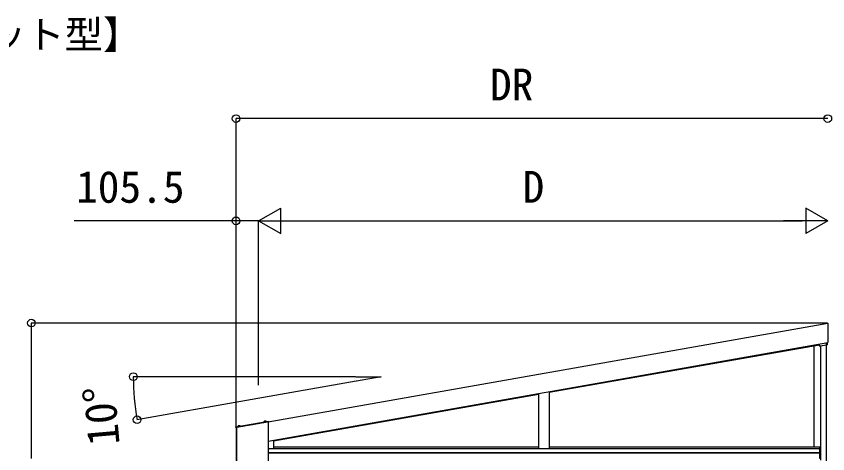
# Model space of a CAD drawing. Units: millimetres, scale not verified. Extents: x -10500 to 10500, y -15600 to 15524.
# Drawn here: x 3564 to 7370, y -3458 to -1404 of the extents above; entities that cross this region are included whole.
import ezdxf
from ezdxf.enums import TextEntityAlignment as Align

# ---------------------------------------------------------------- set-up
doc = ezdxf.new("R2010")
doc.units = ezdxf.units.MM
doc.header["$LTSCALE"] = 80
for name, color, linetype in [('0-2_USER1', 3, 'Continuous'), ('0-4_YKK_A1', 4, 'Continuous'), ('0-5_YKK_D', 6, 'Continuous')]:
    doc.layers.add(name, color=color, linetype=linetype)
doc.styles.add('ＭＳ ゴシック', font='')
doc.styles.get('ＭＳ ゴシック').set_extended_font_data('MS Gothic')

msp = doc.modelspace()

# ---------------------------------------------------------------- linework, layer by layer
at = {"layer": '0-4_YKK_A1'}
for p, q in [((4746, -3398.81), (7370, -2936.13)), ((6063.25, -3169.6), (7331.93, -2945.89)), ((7306, -3425.5), (7306, -2950.46)), ((7331.93, -2951.08), (7331.93, -2942.84)), ((7335.01, -2951.79), (7333.84, -2953.19)), ((7335.36, -2951.76), (7364.5, -2946.62)), ((7336, -2951.64), (7336, -3488.5)), ((7336, -2951.64), (7336, -3425.5)), ((7364.5, -2944.55), (7364.5, -2937.1)), ((7364.5, -2944.55), (7364.5, -2946.58)), ((7364.5, -2946.59), (7364.5, -2946.58)), ((7364.5, -5467.5), (7364.5, -2946.63)), ((7369.5, -2945.71), (7369.5, -2936.22)), ((5276.94, -3308.24), (6013.25, -3178.41)), ((6013.25, -3175.36), (6013.25, -3433.5)), ((6063.25, -3166.54), (6063.25, -3433.5)), ((4746.84, -3307.17), (4594.19, -3334.09)), ((4746, -3307.49), (4596.9, -3333.78)), ((4718.7, -3312.13), (4719.11, -3311.55)), ((4719.81, -3311.94), (4720.22, -3311.36)), ((4720.91, -3311.74), (4721.32, -3311.16)), ((4722.02, -3311.55), (4722.43, -3310.97)), ((4723.13, -3311.35), (4723.53, -3310.77)), ((4724.23, -3311.16), (4724.64, -3310.58)), ((4725.34, -3310.96), (4725.74, -3310.38)), ((4737.44, -3306.29), (4725.82, -3308.34)), ((4726.44, -3310.77), (4726.85, -3310.19)), ((4727.55, -3310.57), (4727.95, -3309.99)), ((4728.65, -3310.38), (4729.06, -3309.8)), ((4729.76, -3310.18), (4730.16, -3309.6)), ((4730.86, -3309.99), (4731.27, -3309.41)), ((4731.97, -3309.79), (4732.38, -3309.21)), ((4733.08, -3309.6), (4733.48, -3309.02)), ((4734.18, -3309.4), (4734.59, -3308.82)), ((4735.29, -3309.21), (4735.69, -3308.63)), ((4736.39, -3309.01), (4736.8, -3308.43)), ((4737.35, -3305.79), (4737.44, -3306.29)), ((4737.5, -3308.82), (4737.9, -3308.24)), ((4738.6, -3308.62), (4739.01, -3308.04)), ((4739.71, -3308.43), (4740.11, -3307.85)), ((4740.81, -3308.23), (4741.22, -3307.65)), ((4741.92, -3308.04), (4742.32, -3307.46)), ((4743.02, -3307.84), (4743.43, -3307.26)), ((4744.13, -3307.65), (4744.54, -3307.07)), ((4745.24, -3307.45), (4745.64, -3306.87)), ((4746, -3307.49), (4746, -5470.5)), ((4746.34, -3307.26), (4746.75, -3306.68)), ((4770.72, -3397.5), (5276.94, -3308.24)), ((4594.12, -3333.68), (4594.19, -3333.58)), ((4594.89, -3333.96), (4595.3, -3333.38)), ((4595, -3333.99), (4595, -5470.5)), ((4596.9, -3333.99), (4595, -3333.99)), ((4596, -3333.77), (4596.4, -3333.19)), ((4596.5, -3333.99), (4596.5, -5470.5)), ((4596.9, -3333.78), (4596.9, -5470.5)), ((4597.1, -3333.57), (4597.51, -3332.99)), ((4598.21, -3333.38), (4598.61, -3332.8)), ((4599.31, -3333.18), (4599.72, -3332.6)), ((4600.42, -3332.99), (4600.82, -3332.41)), ((4601.52, -3332.79), (4601.93, -3332.22)), ((4602.63, -3332.6), (4603.03, -3332.02)), ((4614.34, -3328), (4602.72, -3330.04)), ((4603.73, -3332.4), (4604.14, -3331.83)), ((4604.84, -3332.21), (4605.25, -3331.63)), ((4605.95, -3332.01), (4606.35, -3331.44)), ((4607.05, -3331.82), (4607.46, -3331.24)), ((4608.16, -3331.62), (4608.56, -3331.05)), ((4609.26, -3331.43), (4609.67, -3330.85)), ((4610.37, -3331.23), (4610.77, -3330.66)), ((4611.47, -3331.04), (4611.88, -3330.46)), ((4612.58, -3330.85), (4612.98, -3330.27)), ((4613.68, -3330.65), (4614.09, -3330.07)), ((4614.25, -3327.49), (4614.34, -3328)), ((4614.79, -3330.46), (4615.19, -3329.88)), ((4615.89, -3330.26), (4616.3, -3329.68)), ((4617, -3330.07), (4617.41, -3329.49)), ((4618.11, -3329.87), (4618.51, -3329.29)), ((4619.21, -3329.68), (4619.62, -3329.1)), ((4620.32, -3329.48), (4620.72, -3328.9)), ((4621.42, -3329.29), (4621.83, -3328.71)), ((4622.53, -3329.09), (4622.93, -3328.51)), ((4623.63, -3328.9), (4624.04, -3328.32)), ((4624.74, -3328.7), (4625.14, -3328.12)), ((4625.84, -3328.51), (4626.25, -3327.93)), ((4626.95, -3328.31), (4627.35, -3327.73)), ((4628.05, -3328.12), (4628.46, -3327.54)), ((4629.16, -3327.92), (4629.57, -3327.34)), ((4630.27, -3327.73), (4630.67, -3327.15)), ((4631.37, -3327.53), (4631.78, -3326.95)), ((4632.48, -3327.34), (4632.88, -3326.76)), ((4633.58, -3327.14), (4633.99, -3326.56)), ((4634.69, -3326.95), (4635.09, -3326.37)), ((4635.79, -3326.75), (4636.2, -3326.17)), ((4636.9, -3326.56), (4637.3, -3325.98)), ((4638, -3326.36), (4638.41, -3325.78)), ((4639.11, -3326.17), (4639.52, -3325.59)), ((4640.22, -3325.97), (4640.62, -3325.39)), ((4641.32, -3325.78), (4641.73, -3325.2)), ((4642.43, -3325.58), (4642.83, -3325)), ((4643.53, -3325.39), (4643.94, -3324.81)), ((4644.64, -3325.19), (4645.04, -3324.61)), ((4645.74, -3325), (4646.15, -3324.42)), ((4646.85, -3324.8), (4647.25, -3324.22)), ((4647.95, -3324.61), (4648.36, -3324.03)), ((4649.06, -3324.41), (4649.46, -3323.83)), ((4650.16, -3324.22), (4650.57, -3323.64)), ((4651.27, -3324.02), (4651.68, -3323.44)), ((4652.38, -3323.83), (4652.78, -3323.25)), ((4653.48, -3323.63), (4653.89, -3323.05)), ((4654.59, -3323.44), (4654.99, -3322.86)), ((4655.69, -3323.24), (4656.1, -3322.66)), ((4656.8, -3323.05), (4657.2, -3322.47)), ((4657.9, -3322.85), (4658.31, -3322.27)), ((4659.01, -3322.66), (4659.41, -3322.08)), ((4660.11, -3322.46), (4660.52, -3321.88)), ((4661.22, -3322.27), (4661.62, -3321.69)), ((4662.32, -3322.07), (4662.73, -3321.49)), ((4663.43, -3321.88), (4663.84, -3321.3)), ((4664.54, -3321.68), (4664.94, -3321.1)), ((4665.64, -3321.49), (4666.05, -3320.91)), ((4666.75, -3321.29), (4667.15, -3320.71)), ((4667.85, -3321.1), (4668.26, -3320.52)), ((4668.96, -3320.9), (4669.36, -3320.32)), ((4670.06, -3320.71), (4670.47, -3320.13)), ((4671.17, -3320.51), (4671.57, -3319.93)), ((4672.27, -3320.32), (4672.68, -3319.74)), ((4673.38, -3320.12), (4673.78, -3319.54)), ((4674.48, -3319.93), (4674.89, -3319.35)), ((4675.59, -3319.73), (4676, -3319.16)), ((4676.7, -3319.54), (4677.1, -3318.96)), ((4677.8, -3319.34), (4678.21, -3318.77)), ((4678.91, -3319.15), (4679.31, -3318.57)), ((4680.01, -3318.95), (4680.42, -3318.38)), ((4681.12, -3318.76), (4681.52, -3318.18)), ((4682.22, -3318.56), (4682.63, -3317.99)), ((4683.33, -3318.37), (4683.73, -3317.79)), ((4684.43, -3318.17), (4684.84, -3317.6)), ((4685.54, -3317.98), (4685.95, -3317.4)), ((4686.65, -3317.79), (4687.05, -3317.21)), ((4687.75, -3317.59), (4688.16, -3317.01)), ((4688.86, -3317.4), (4689.26, -3316.82)), ((4689.96, -3317.2), (4690.37, -3316.62)), ((4691.07, -3317.01), (4691.47, -3316.43)), ((4692.17, -3316.81), (4692.58, -3316.23)), ((4693.28, -3316.62), (4693.68, -3316.04)), ((4694.38, -3316.42), (4694.79, -3315.84)), ((4695.49, -3316.23), (4695.89, -3315.65)), ((4696.59, -3316.03), (4697, -3315.45)), ((4697.7, -3315.84), (4698.11, -3315.26)), ((4698.81, -3315.64), (4699.21, -3315.06)), ((4699.91, -3315.45), (4700.32, -3314.87)), ((4701.02, -3315.25), (4701.42, -3314.67)), ((4702.12, -3315.06), (4702.53, -3314.48)), ((4703.23, -3314.86), (4703.63, -3314.28)), ((4704.33, -3314.67), (4704.74, -3314.09)), ((4705.44, -3314.47), (4705.84, -3313.89)), ((4706.54, -3314.28), (4706.95, -3313.7)), ((4707.65, -3314.08), (4708.05, -3313.5)), ((4708.75, -3313.89), (4709.16, -3313.31)), ((4709.86, -3313.69), (4710.27, -3313.11)), ((4710.97, -3313.5), (4711.37, -3312.92)), ((4712.07, -3313.3), (4712.48, -3312.72)), ((4713.18, -3313.11), (4713.58, -3312.53)), ((4714.28, -3312.91), (4714.69, -3312.33)), ((4715.39, -3312.72), (4715.79, -3312.14)), ((4716.49, -3312.52), (4716.9, -3311.94)), ((4717.6, -3312.33), (4718, -3311.75)), ((4770.72, -3398.07), (4770.72, -3394.45)), ((4770.72, -3398.07), (4771.12, -3398)), ((4771.12, -3398), (4771.12, -3433.5)), ((4771.12, -3425.5), (6013.25, -3425.5)), ((6063.25, -3425.5), (7336, -3425.5)), ((7332.8, -3480.5), (7332.8, -3425.5)), ((7335.7, -3480.5), (7335.7, -3425.5)), ((4746, -3433.5), (7332.5, -3433.5)), ((4746, -3451.59), (7332.5, -3451.59)), ((4746, -3453.5), (7332.5, -3453.5))]:
    msp.add_line(p, q, dxfattribs=at)
for points in [[(4745.99, -3307.42), (7370, -2844.74), (7370, -2936.13)], [(7364.5, -2946.59), (7369.5, -2945.71), (7369.5, -2945.75), (7364.5, -2946.63), (7364.5, -2946.62)], [(4737.35, -3305.79), (4725.73, -3307.84), (4725.82, -3308.34)], [(4614.25, -3327.49), (4602.63, -3329.54), (4602.72, -3330.04)]]:
    msp.add_lwpolyline(points, dxfattribs=at)
for points in [[(4593.76, -3331.63), (4746.4, -3304.71), (4746.75, -3306.68), (4594.11, -3333.59)], [(4594.11, -3333.59), (4746.75, -3306.68), (4746.84, -3307.17), (4594.19, -3334.09)], [(7332.5, -3425.5), (7336, -3425.5), (7336, -3480.5), (7332.5, -3480.5)]]:
    msp.add_lwpolyline(points, close=True, dxfattribs=at)
for centre in [(4732.54, -3312.47), (4609.44, -3334.17)]:
    msp.add_arc(centre, 8.23, 54.2189, 145.7811, dxfattribs=at)
for centre, major_axis, ratio, start_param, end_param in [((7333.93, -2951.07), (1.29, 1.54), 0.995504, 2.271148, 2.5023276), ((7333.81, -2951.22), (-1.01, 1.75), 0.909365, 1.2511638, 2.5889153), ((7335.02, -2949.78), (1.29, 1.54), 0.995504, 3.8400791, 4.0120374)]:
    msp.add_ellipse(centre, major_axis=major_axis, ratio=ratio, start_param=start_param, end_param=end_param, dxfattribs=at)
at = {"layer": '0-5_YKK_D'}
for p, q in [((4595, -3332.99), (4595, -1883.74)), ((7370.5, -1884.74), (4595, -1884.74)), ((4700.5, -2364.74), (4804.42, -2304.74)), ((4804.42, -2424.74), (4804.42, -2304.74)), ((7370.5, -2364.74), (7266.58, -2304.74)), ((7266.58, -2304.74), (7266.58, -2424.74)), ((4595, -3332.99), (4595, -2363.74)), ((4700.5, -3136), (4700.5, -2363.74)), ((4700.5, -3136), (4700.5, -2363.74)), ((4700.5, -2364.74), (4804.42, -2424.74)), ((4700.5, -2364.74), (4908.35, -2364.74)), ((4820.5, -2364.74), (7250.5, -2364.74)), ((7370.5, -2364.74), (7162.65, -2364.74)), ((7370.5, -2364.74), (7266.58, -2424.74)), ((7369, -2844.74), (3634, -2844.74)), ((3635, -3480.5), (3635, -2844.74)), ((5155.27, -3096.27), (4111.83, -3096.27)), ((5158.9, -3116.94), (4129.52, -3298.45))]:
    msp.add_line(p, q, dxfattribs=at)
for points in [[(4700.5, -2364.74), (4595, -2364.74), (3835.64, -2364.74)], [(5156.27, -3096.27), (5276.14, -3096.27), (5159.88, -3116.77)]]:
    msp.add_lwpolyline(points, dxfattribs=at)
for centre in [(4595, -1884.74), (7370.5, -1884.74), (4595, -2364.74), (3635, -2844.74), (4112.83, -3096.27), (4130.5, -3298.27)]:
    msp.add_circle(centre, 18, dxfattribs=at)
msp.add_arc((5276.14, -3096.27), 1163.31, 180, 190, dxfattribs=at)

# ---------------------------------------------------------------- texts
at = {"layer": '0-2_USER1', "style": 'ＭＳ ゴシック'}
msp.add_text('【フラット型】', height=132, dxfattribs=at).set_placement((2890.32, -1596.23), align=Align.BOTTOM_LEFT)
at = {"layer": '0-5_YKK_D', "style": 'ＭＳ ゴシック'}
for s, p in [('DR', (5785.7, -1844.74)), ('D', (5938.72, -2324.74)), ('105.5', (3844.34, -2324.74))]:
    msp.add_text(s, height=149.6, dxfattribs=at).set_placement(p, align=Align.BOTTOM_LEFT)
msp.add_text('10°', height=149.6, rotation=95, dxfattribs=at).set_placement((4093.6, -3409.16), align=Align.BOTTOM_LEFT)

doc.saveas('drawing.dxf')
